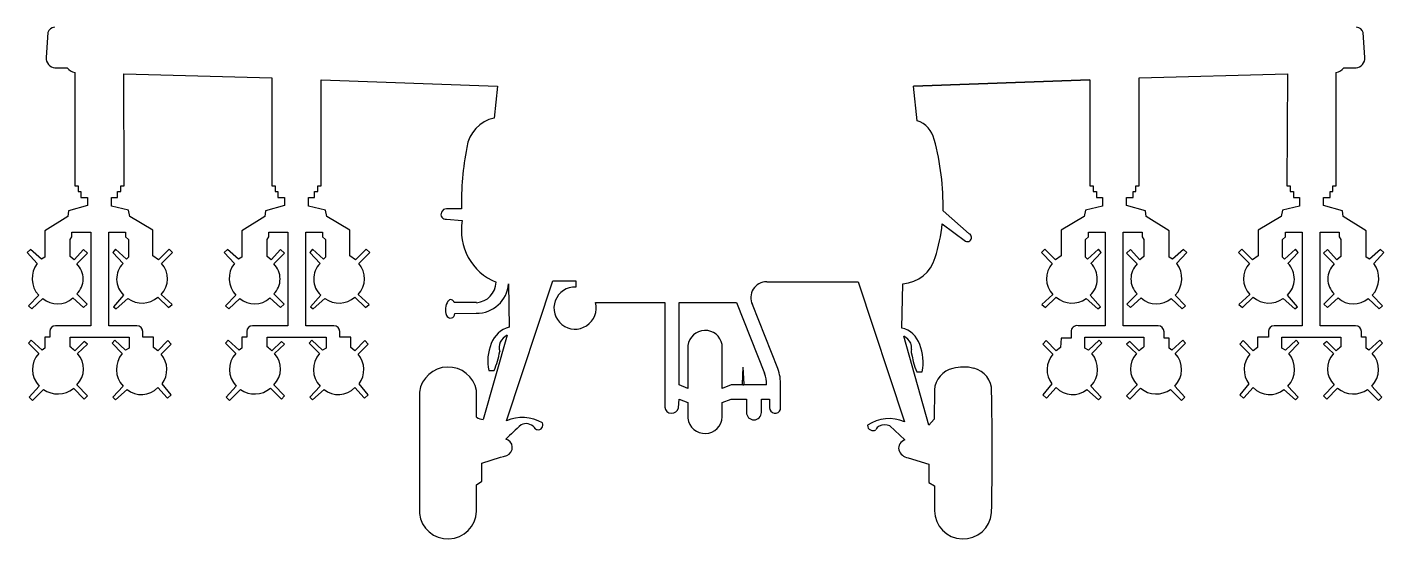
# Model space of a CAD drawing. Extents: x 0 to 25.4, y 0.1 to 25.9.
# Drawn here: x 0.04 to 25.39, y 0.07 to 9.65 of the extents above; entities that cross this region are included whole.
import ezdxf

# ---------------------------------------------------------------- set-up
doc = ezdxf.new("R2010")
doc.units = 0

msp = doc.modelspace()

# ---------------------------------------------------------------- linework, layer by layer
at = {"layer": 'Default', "color": 5, "linetype": 'CONTINUOUS'}
for p in [(13.411399, 2.964666), (13.440177, 2.964744)]:
    msp.add_line(p, (13.424925, 3.282095), dxfattribs=at)
for centre, start, end in [((13.422189, 2.964206), 177.559968, 270.155695), ((13.429389, 2.964226), 270.155695, 362.751422)]:
    msp.add_arc(centre, 0.0108, start, end, dxfattribs=at)
at = {"layer": 'WHITE', "color": 7, "linetype": 'CONTINUOUS'}
for p, q in [((0.42912, 9.545112), (0.3996, 9.077112)), ((25.03944, 9.077112), (25.00992, 9.545112)), ((0.56448, 8.886312), (0.79128, 8.886312)), ((24.64776, 8.886312), (24.87456, 8.886312)), ((0.93384, 8.798472), (0.93384, 6.676632)), ((1.85976, 6.676632), (1.84896, 8.773272)), ((1.84896, 8.773272), (4.6152, 8.696232)), ((4.6152, 8.696232), (4.6152, 6.676632)), ((5.53752, 6.676632), (5.53752, 8.659512)), ((5.53752, 8.659512), (8.83296, 8.545032)), ((16.60608, 8.545032), (19.90152, 8.659512)), ((19.90152, 8.659512), (16.60608, 8.545032)), ((16.60608, 8.545032), (19.90152, 8.659512)), ((19.90152, 8.659512), (19.90152, 6.676632)), ((20.82456, 8.696232), (23.5908, 8.773272)), ((20.82456, 6.676632), (20.82456, 8.696232)), ((23.5908, 8.773272), (23.57928, 6.676632)), ((24.5052, 6.676632), (24.5052, 8.798472)), ((8.83296, 8.545032), (8.77176, 7.945992)), ((16.67304, 7.896312), (16.60608, 8.545032)), ((0.93384, 6.676632), (0.99576, 6.676632)), ((0.99576, 6.676632), (0.99576, 6.573672)), ((1.79712, 6.573672), (1.79712, 6.676632)), ((1.79712, 6.676632), (1.85976, 6.676632)), ((4.6152, 6.676632), (4.67712, 6.676632)), ((4.67712, 6.676632), (4.67712, 6.573672)), ((5.47848, 6.573672), (5.47848, 6.676632)), ((5.47848, 6.676632), (5.53752, 6.676632)), ((19.90152, 6.676632), (19.96056, 6.676632)), ((19.96056, 6.676632), (19.96056, 6.573672)), ((20.76192, 6.573672), (20.76192, 6.676632)), ((20.76192, 6.676632), (20.82456, 6.676632)), ((23.57928, 6.676632), (23.64192, 6.676632)), ((23.64192, 6.676632), (23.64192, 6.573672)), ((24.44328, 6.573672), (24.44328, 6.676632)), ((24.44328, 6.676632), (24.5052, 6.676632)), ((0.99576, 6.573672), (1.0476, 6.573672)), ((1.0476, 6.573672), (1.0476, 6.460632)), ((1.0476, 6.460632), (1.17504, 6.460632)), ((1.17504, 6.460632), (1.17504, 6.306552)), ((1.62144, 6.295752), (1.62144, 6.460632)), ((1.62144, 6.460632), (1.7352, 6.460632)), ((1.7352, 6.460632), (1.7352, 6.573672)), ((1.7352, 6.573672), (1.79712, 6.573672)), ((4.67712, 6.573672), (4.72824, 6.573672)), ((4.72824, 6.573672), (4.72824, 6.460632)), ((4.72824, 6.460632), (4.8564, 6.460632)), ((4.8564, 6.460632), (4.8564, 6.306552)), ((5.3028, 6.295752), (5.3028, 6.460632)), ((5.3028, 6.460632), (5.41656, 6.460632)), ((5.41656, 6.460632), (5.41656, 6.573672)), ((5.41656, 6.573672), (5.47848, 6.573672)), ((19.96056, 6.573672), (20.0232, 6.573672)), ((20.0232, 6.573672), (20.0232, 6.460632)), ((20.0232, 6.460632), (20.13624, 6.460632)), ((20.13624, 6.460632), (20.13624, 6.295752)), ((20.58264, 6.306552), (20.58264, 6.460632)), ((20.58264, 6.460632), (20.7108, 6.460632)), ((20.7108, 6.460632), (20.7108, 6.573672)), ((20.7108, 6.573672), (20.76192, 6.573672)), ((23.64192, 6.573672), (23.70384, 6.573672)), ((23.70384, 6.573672), (23.70384, 6.460632)), ((23.70384, 6.460632), (23.8176, 6.460632)), ((23.8176, 6.460632), (23.8176, 6.295752)), ((24.264, 6.306552), (24.264, 6.460632)), ((24.264, 6.460632), (24.39216, 6.460632)), ((24.39216, 6.460632), (24.39216, 6.573672)), ((24.39216, 6.573672), (24.44328, 6.573672)), ((0.80568, 6.105672), (0.37368, 5.838552)), ((0.82008, 6.207912), (0.80568, 6.105672)), ((1.17504, 6.306552), (0.82008, 6.207912)), ((1.93608, 6.219432), (1.62144, 6.295752)), ((1.962, 6.105672), (1.93608, 6.219432)), ((2.394, 5.849352), (1.962, 6.105672)), ((4.48704, 6.105672), (4.05504, 5.838552)), ((4.50144, 6.207912), (4.48704, 6.105672)), ((4.8564, 6.306552), (4.50144, 6.207912)), ((5.61744, 6.219432), (5.3028, 6.295752)), ((5.64336, 6.105672), (5.61744, 6.219432)), ((6.07464, 5.849352), (5.64336, 6.105672)), ((8.16048, 6.244632), (7.88256, 6.244632)), ((17.64432, 5.780232), (17.1576, 6.207912)), ((19.7964, 6.105672), (19.3644, 5.849352)), ((19.8216, 6.219432), (19.7964, 6.105672)), ((20.13624, 6.295752), (19.8216, 6.219432)), ((20.9376, 6.207912), (20.58264, 6.306552)), ((20.952, 6.105672), (20.9376, 6.207912)), ((21.384, 5.838552), (20.952, 6.105672)), ((23.47704, 6.105672), (23.04504, 5.849352)), ((23.50296, 6.219432), (23.47704, 6.105672)), ((23.8176, 6.295752), (23.50296, 6.219432)), ((24.61896, 6.207912), (24.264, 6.306552)), ((24.63336, 6.105672), (24.61896, 6.207912)), ((25.06536, 5.838552), (24.63336, 6.105672)), ((0.37368, 5.838552), (0.37368, 5.344632)), ((2.394, 5.369832), (2.394, 5.849352)), ((4.05504, 5.838552), (4.05504, 5.344632)), ((6.07464, 5.369832), (6.07464, 5.849352)), ((7.88256, 6.054552), (8.17488, 6.028632)), ((17.1432, 5.966712), (17.5788, 5.644872)), ((19.3644, 5.849352), (19.3644, 5.369832)), ((21.384, 5.344632), (21.384, 5.838552)), ((23.04504, 5.849352), (23.04504, 5.369832)), ((25.06536, 5.344632), (25.06536, 5.838552)), ((0.846, 5.673672), (0.88272, 5.724792)), ((0.846, 5.355432), (0.846, 5.673672)), ((0.88272, 5.724792), (0.88272, 5.812632)), ((0.88272, 5.812632), (1.23768, 5.812632)), ((1.23768, 5.812632), (1.23768, 4.060152)), ((1.57032, 4.060152), (1.57032, 5.812632)), ((1.57032, 5.812632), (1.88496, 5.812632)), ((1.88496, 5.812632), (1.88496, 5.724792)), ((1.88496, 5.724792), (1.93608, 5.673672)), ((1.93608, 5.673672), (1.93608, 5.344632)), ((4.52736, 5.673672), (4.56336, 5.724792)), ((4.52736, 5.355432), (4.52736, 5.673672)), ((4.56336, 5.724792), (4.56336, 5.812632)), ((4.56336, 5.812632), (4.91832, 5.812632)), ((4.91832, 5.812632), (4.91832, 4.060152)), ((5.25168, 4.060152), (5.25168, 5.812632)), ((5.25168, 5.812632), (5.56632, 5.812632)), ((5.56632, 5.812632), (5.56632, 5.724792)), ((5.56632, 5.724792), (5.61744, 5.673672)), ((5.61744, 5.673672), (5.61744, 5.344632)), ((19.8216, 5.673672), (19.87272, 5.724792)), ((19.8216, 5.344632), (19.8216, 5.673672)), ((19.87272, 5.724792), (19.87272, 5.812632)), ((19.87272, 5.812632), (20.18736, 5.812632)), ((20.18736, 5.812632), (20.18736, 4.060152)), ((20.52072, 4.060152), (20.52072, 5.812632)), ((20.52072, 5.812632), (20.87568, 5.812632)), ((20.87568, 5.812632), (20.87568, 5.724792)), ((20.87568, 5.724792), (20.9124, 5.673672)), ((20.9124, 5.673672), (20.9124, 5.355432)), ((23.50296, 5.673672), (23.55408, 5.724792)), ((23.50296, 5.344632), (23.50296, 5.673672)), ((23.55408, 5.724792), (23.55408, 5.812632)), ((23.55408, 5.812632), (23.86872, 5.812632)), ((23.86872, 5.812632), (23.86872, 4.060152)), ((24.20136, 4.060152), (24.20136, 5.812632)), ((24.20136, 5.812632), (24.55632, 5.812632)), ((24.55632, 5.812632), (24.55632, 5.724792)), ((24.55632, 5.724792), (24.59304, 5.673672)), ((24.59304, 5.673672), (24.59304, 5.355432)), ((0.10656, 5.483592), (0.04464, 5.432472)), ((0.04464, 5.432472), (0.23472, 5.227272)), ((0.31176, 5.304312), (0.10656, 5.483592)), ((0.37368, 5.344632), (0.31176, 5.304312)), ((0.92304, 5.293512), (0.846, 5.355432)), ((1.09872, 5.483592), (0.92304, 5.293512)), ((0.97056, 5.216472), (1.17504, 5.418072)), ((1.17504, 5.418072), (1.09872, 5.483592)), ((1.69488, 5.494392), (1.64376, 5.432472)), ((1.64376, 5.432472), (1.83744, 5.227272)), ((1.90008, 5.304312), (1.69488, 5.494392)), ((1.93608, 5.344632), (1.90008, 5.304312)), ((2.49624, 5.293512), (2.394, 5.369832)), ((2.70144, 5.494392), (2.49624, 5.293512)), ((2.55816, 5.227272), (2.76336, 5.432472)), ((2.76336, 5.432472), (2.70144, 5.494392)), ((3.78792, 5.483592), (3.726, 5.432472)), ((3.726, 5.432472), (3.91608, 5.227272)), ((3.99312, 5.304312), (3.78792, 5.483592)), ((4.05504, 5.344632), (3.99312, 5.304312)), ((4.60368, 5.293512), (4.52736, 5.355432)), ((4.77936, 5.483592), (4.60368, 5.293512)), ((4.6512, 5.216472), (4.8564, 5.418072)), ((4.8564, 5.418072), (4.77936, 5.483592)), ((5.37624, 5.494392), (5.3244, 5.432472)), ((5.3244, 5.432472), (5.5188, 5.227272)), ((5.58072, 5.304312), (5.37624, 5.494392)), ((5.61744, 5.344632), (5.58072, 5.304312)), ((6.1776, 5.293512), (6.07464, 5.369832)), ((6.38208, 5.494392), (6.1776, 5.293512)), ((6.23952, 5.227272), (6.44472, 5.432472)), ((6.44472, 5.432472), (6.38208, 5.494392)), ((19.05696, 5.494392), (18.99504, 5.432472)), ((18.99504, 5.432472), (19.19952, 5.227272)), ((19.26216, 5.293512), (19.05696, 5.494392)), ((19.3644, 5.369832), (19.26216, 5.293512)), ((19.85832, 5.304312), (19.8216, 5.344632)), ((20.06352, 5.494392), (19.85832, 5.304312)), ((19.92024, 5.227272), (20.11464, 5.432472)), ((20.11464, 5.432472), (20.06352, 5.494392)), ((20.65968, 5.483592), (20.58264, 5.418072)), ((20.58264, 5.418072), (20.78784, 5.216472)), ((20.83536, 5.293512), (20.65968, 5.483592)), ((20.9124, 5.355432), (20.83536, 5.293512)), ((21.44664, 5.304312), (21.384, 5.344632)), ((21.65112, 5.483592), (21.44664, 5.304312)), ((21.52296, 5.227272), (21.71376, 5.432472)), ((21.71376, 5.432472), (21.65112, 5.483592)), ((22.73832, 5.494392), (22.67568, 5.432472)), ((22.67568, 5.432472), (22.88088, 5.227272)), ((22.9428, 5.293512), (22.73832, 5.494392)), ((23.04504, 5.369832), (22.9428, 5.293512)), ((23.53968, 5.304312), (23.50296, 5.344632)), ((23.74416, 5.494392), (23.53968, 5.304312)), ((23.6016, 5.227272), (23.79528, 5.432472)), ((23.79528, 5.432472), (23.74416, 5.494392)), ((24.34104, 5.483592), (24.264, 5.418072)), ((24.264, 5.418072), (24.46848, 5.216472)), ((24.516, 5.293512), (24.34104, 5.483592)), ((24.59304, 5.355432), (24.516, 5.293512)), ((25.12728, 5.304312), (25.06536, 5.344632)), ((25.33248, 5.483592), (25.12728, 5.304312)), ((25.20432, 5.227272), (25.3944, 5.432472)), ((25.3944, 5.432472), (25.33248, 5.483592)), ((8.99856, 2.281752), (9.86544, 4.898232)), ((9.03888, 4.847112), (9.04968, 4.034952)), ((9.86544, 4.898232), (10.29744, 4.898232)), ((10.29744, 4.898232), (10.29744, 4.784472)), ((13.86288, 4.883112), (15.5736, 4.879512)), ((15.5736, 4.879512), (16.43688, 2.260152)), ((16.38576, 4.016232), (16.40808, 4.847112)), ((0.26064, 4.631112), (0.07056, 4.429512)), ((0.13248, 4.378392), (0.33768, 4.569192)), ((0.89712, 4.579992), (1.09872, 4.404312)), ((1.16424, 4.466232), (0.97056, 4.656312)), ((1.84824, 4.631112), (1.65816, 4.415112)), ((1.70928, 4.378392), (1.92528, 4.569192)), ((2.48544, 4.594392), (2.68632, 4.404312)), ((2.75256, 4.455432), (2.54736, 4.645512)), ((3.942, 4.631112), (3.7512, 4.429512)), ((3.81384, 4.378392), (4.01832, 4.569192)), ((4.57848, 4.579992), (4.77936, 4.404312)), ((4.8456, 4.466232), (4.6512, 4.656312)), ((5.5296, 4.631112), (5.33952, 4.415112)), ((5.39064, 4.378392), (5.60664, 4.569192)), ((6.16608, 4.594392), (6.36768, 4.404312)), ((6.4332, 4.455432), (6.22872, 4.645512)), ((19.21032, 4.645512), (19.00584, 4.455432)), ((19.07136, 4.404312), (19.27296, 4.594392)), ((19.8324, 4.569192), (20.0484, 4.378392)), ((20.09952, 4.415112), (19.90944, 4.631112)), ((20.78784, 4.656312), (20.59344, 4.466232)), ((20.65968, 4.404312), (20.86056, 4.579992)), ((21.42072, 4.569192), (21.62592, 4.378392)), ((21.68784, 4.429512), (21.49776, 4.631112)), ((22.89168, 4.645512), (22.68648, 4.455432)), ((22.75272, 4.404312), (22.9536, 4.594392)), ((23.51376, 4.569192), (23.72976, 4.378392)), ((23.78088, 4.415112), (23.5908, 4.631112)), ((24.46848, 4.656312), (24.2748, 4.466232)), ((24.34104, 4.404312), (24.54192, 4.579992)), ((25.10208, 4.569192), (25.30656, 4.378392)), ((25.3692, 4.429512), (25.1784, 4.631112)), ((0.07056, 4.429512), (0.13248, 4.378392)), ((1.09872, 4.404312), (1.16424, 4.466232)), ((1.65816, 4.415112), (1.70928, 4.378392)), ((2.68632, 4.404312), (2.75256, 4.455432)), ((3.7512, 4.429512), (3.81384, 4.378392)), ((4.77936, 4.404312), (4.8456, 4.466232)), ((5.33952, 4.415112), (5.39064, 4.378392)), ((6.36768, 4.404312), (6.4332, 4.455432)), ((8.442, 4.492152), (8.02152, 4.492152)), ((10.6632, 4.492152), (11.95848, 4.492152)), ((11.95848, 4.492152), (11.95848, 2.534472)), ((12.2256, 2.952792), (12.2256, 4.492152)), ((12.2256, 4.492152), (13.29768, 4.492152)), ((13.29768, 4.492152), (13.819457, 3.172699)), ((14.06952, 3.258792), (13.59648, 4.456152)), ((19.00584, 4.455432), (19.07136, 4.404312)), ((20.0484, 4.378392), (20.09952, 4.415112)), ((20.59344, 4.466232), (20.65968, 4.404312)), ((21.62592, 4.378392), (21.68784, 4.429512)), ((22.68648, 4.455432), (22.75272, 4.404312)), ((23.72976, 4.378392), (23.78088, 4.415112)), ((24.2748, 4.466232), (24.34104, 4.404312)), ((25.30656, 4.378392), (25.3692, 4.429512)), ((1.23768, 4.060152), (0.57384, 4.060152)), ((2.09664, 4.060152), (1.57032, 4.060152)), ((4.91832, 4.060152), (4.25592, 4.060152)), ((5.7564, 4.060152), (5.25168, 4.060152)), ((5.778, 4.060152), (5.7564, 4.060152)), ((8.03592, 4.286952), (8.4348, 4.294152)), ((20.18736, 4.060152), (19.68264, 4.060152)), ((21.17448, 4.060152), (20.52072, 4.060152)), ((23.86872, 4.060152), (23.34384, 4.060152)), ((24.86592, 4.060152), (24.20136, 4.060152)), ((0.46584, 3.844152), (0.37368, 3.844152)), ((0.37368, 3.844152), (0.37368, 3.639672)), ((0.46584, 3.952152), (0.46584, 3.844152)), ((0.846, 3.664872), (0.846, 3.844152)), ((0.846, 3.844152), (1.9512, 3.844152)), ((1.9512, 3.844152), (1.9512, 3.639672)), ((2.20464, 3.844152), (2.20464, 3.952152)), ((2.4084, 3.844152), (2.20464, 3.844152)), ((2.4084, 3.654072), (2.4084, 3.844152)), ((4.14792, 3.844152), (4.05504, 3.844152)), ((4.05504, 3.844152), (4.05504, 3.639672)), ((4.14792, 3.952152), (4.14792, 3.844152)), ((4.52736, 3.664872), (4.52736, 3.844152)), ((4.52736, 3.844152), (5.63184, 3.844152)), ((5.63184, 3.844152), (5.63184, 3.639672)), ((5.886, 3.844152), (5.886, 3.952152)), ((6.08976, 3.844152), (5.886, 3.844152)), ((6.08976, 3.654072), (6.08976, 3.844152)), ((9.01296, 3.880872), (8.56656, 2.306232)), ((16.8948, 2.197512), (16.42608, 3.862872)), ((19.3644, 3.829752), (19.35, 3.654072)), ((19.55448, 3.829752), (19.3644, 3.829752)), ((19.55304, 3.945672), (19.55448, 3.829752)), ((19.8072, 3.639672), (19.8072, 3.844152)), ((19.8072, 3.844152), (20.9124, 3.844152)), ((20.9124, 3.844152), (20.9124, 3.664872)), ((21.29256, 3.829752), (21.28968, 3.948552)), ((21.384, 3.829752), (21.29256, 3.829752)), ((21.384, 3.639672), (21.384, 3.829752)), ((23.23584, 3.844152), (23.03064, 3.844152)), ((23.03064, 3.844152), (23.03064, 3.654072)), ((23.23584, 3.952152), (23.23584, 3.844152)), ((23.48784, 3.639672), (23.48784, 3.844152)), ((23.48784, 3.844152), (24.59304, 3.844152)), ((24.59304, 3.844152), (24.59304, 3.664872)), ((24.97392, 3.844152), (24.97392, 3.952152)), ((25.06536, 3.844152), (24.97392, 3.844152)), ((25.06536, 3.639672), (25.06536, 3.844152)), ((0.12168, 3.793032), (0.07056, 3.731112)), ((0.07056, 3.731112), (0.26064, 3.540312)), ((0.32256, 3.602952), (0.12168, 3.793032)), ((0.37368, 3.639672), (0.32256, 3.602952)), ((1.11312, 3.767832), (0.93384, 3.588552)), ((0.98496, 3.540312), (1.17504, 3.715992)), ((1.17504, 3.715992), (1.11312, 3.767832)), ((1.68408, 3.793032), (1.63296, 3.731112)), ((1.63296, 3.731112), (1.82304, 3.540312)), ((1.88496, 3.602952), (1.68408, 3.793032)), ((1.9512, 3.639672), (1.88496, 3.602952)), ((2.48544, 3.588552), (2.4084, 3.654072)), ((2.67552, 3.782232), (2.48544, 3.588552)), ((2.54736, 3.525912), (2.73744, 3.715992)), ((2.73744, 3.715992), (2.67552, 3.782232)), ((3.80232, 3.793032), (3.7512, 3.731112)), ((3.7512, 3.731112), (3.942, 3.540312)), ((4.00392, 3.602952), (3.80232, 3.793032)), ((4.05504, 3.639672), (4.00392, 3.602952)), ((4.79448, 3.767832), (4.6152, 3.588552)), ((4.66632, 3.540312), (4.8564, 3.715992)), ((4.8564, 3.715992), (4.79448, 3.767832)), ((5.36472, 3.793032), (5.3136, 3.731112)), ((5.3136, 3.731112), (5.5044, 3.540312)), ((5.56632, 3.602952), (5.36472, 3.793032)), ((5.63184, 3.639672), (5.56632, 3.602952)), ((6.16608, 3.588552), (6.08976, 3.654072)), ((6.35688, 3.782232), (6.16608, 3.588552)), ((6.22872, 3.525912), (6.4188, 3.715992)), ((6.4188, 3.715992), (6.35688, 3.782232)), ((12.39048, 3.689853), (12.39048, 2.887272)), ((13.03128, 2.887272), (13.03128, 3.708071)), ((16.56504, 3.559032), (16.57944, 3.489192)), ((19.08288, 3.782232), (19.02024, 3.715992)), ((19.02024, 3.715992), (19.21032, 3.525912)), ((19.27296, 3.588552), (19.08288, 3.782232)), ((19.35, 3.654072), (19.27296, 3.588552)), ((19.87272, 3.602952), (19.8072, 3.639672)), ((20.07432, 3.793032), (19.87272, 3.602952)), ((19.93536, 3.540312), (20.12544, 3.731112)), ((20.12544, 3.731112), (20.07432, 3.793032)), ((20.64528, 3.767832), (20.58264, 3.715992)), ((20.58264, 3.715992), (20.77272, 3.540312)), ((20.82456, 3.588552), (20.64528, 3.767832)), ((21.43512, 3.602952), (21.384, 3.639672)), ((21.63672, 3.793032), (21.43512, 3.602952)), ((21.49776, 3.540312), (21.68784, 3.731112)), ((21.68784, 3.731112), (21.63672, 3.793032)), ((22.76352, 3.782232), (22.7016, 3.715992)), ((22.7016, 3.715992), (22.89168, 3.525912)), ((22.9536, 3.588552), (22.76352, 3.782232)), ((23.03064, 3.654072), (22.9536, 3.588552)), ((23.55408, 3.602952), (23.48784, 3.639672)), ((23.75496, 3.793032), (23.55408, 3.602952)), ((23.616, 3.540312), (23.8068, 3.731112)), ((23.8068, 3.731112), (23.75496, 3.793032)), ((24.32592, 3.767832), (24.264, 3.715992)), ((24.264, 3.715992), (24.45408, 3.540312)), ((24.5052, 3.588552), (24.32592, 3.767832)), ((25.11648, 3.602952), (25.06536, 3.639672)), ((25.31736, 3.793032), (25.11648, 3.602952)), ((25.1784, 3.540312), (25.3692, 3.731112)), ((25.3692, 3.731112), (25.31736, 3.793032)), ((16.57944, 3.489192), (16.60176, 3.390552)), ((16.60176, 3.390552), (16.63128, 3.284712)), ((8.6688, 3.222072), (8.77176, 3.222072)), ((16.63128, 3.284712), (16.66728, 3.200472)), ((16.66728, 3.200472), (16.77024, 3.200472)), ((0.27144, 2.929752), (0.08136, 2.724552)), ((0.14688, 2.662632), (0.34848, 2.867112)), ((0.90792, 2.889432), (1.11312, 2.687832)), ((1.17504, 2.750472), (0.97056, 2.954952)), ((1.83744, 2.929752), (1.64376, 2.724552)), ((1.69488, 2.673432), (1.91088, 2.867112)), ((2.48544, 2.903832), (2.66112, 2.713752)), ((2.73744, 2.764872), (2.56536, 2.972952)), ((3.9528, 2.929752), (3.762, 2.724552)), ((3.82824, 2.662632), (4.02912, 2.867112)), ((4.58928, 2.889432), (4.79448, 2.687832)), ((4.8564, 2.750472), (4.6512, 2.954952)), ((5.5188, 2.929752), (5.3244, 2.724552)), ((5.37624, 2.673432), (5.59152, 2.867112)), ((6.16608, 2.903832), (6.34176, 2.713752)), ((6.4188, 2.764872), (6.246, 2.972952)), ((7.37352, 2.820312), (7.37352, 0.547992)), ((8.442, 2.346552), (8.442, 2.846232)), ((12.39048, 2.887272), (12.2256, 2.952792)), ((13.19616, 2.952792), (13.03128, 2.887272)), ((13.429419, 2.953426), (13.19616, 2.952792)), ((13.425819, 2.953416), (13.422219, 2.953406)), ((13.46112, 2.953512), (13.425819, 2.953416)), ((13.856819, 2.953512), (13.46112, 2.953512)), ((14.12064, 2.490552), (14.12064, 2.940552)), ((16.99704, 2.859912), (16.98984, 2.314872)), ((19.19304, 2.972952), (19.02024, 2.764872)), ((19.09728, 2.713752), (19.27296, 2.903832)), ((19.84752, 2.867112), (20.06352, 2.673432)), ((20.11464, 2.724552), (19.92024, 2.929752)), ((20.78784, 2.954952), (20.58264, 2.750472)), ((20.64528, 2.687832), (20.84976, 2.889432)), ((21.40992, 2.867112), (21.6108, 2.662632)), ((21.67704, 2.724552), (21.48624, 2.929752)), ((22.8744, 2.972952), (22.7016, 2.764872)), ((22.77864, 2.713752), (22.9536, 2.903832)), ((23.52816, 2.867112), (23.74416, 2.673432)), ((23.79528, 2.724552), (23.6016, 2.929752)), ((24.46848, 2.954952), (24.264, 2.750472)), ((24.32592, 2.687832), (24.53112, 2.889432)), ((25.09056, 2.867112), (25.29216, 2.662632)), ((25.35768, 2.724552), (25.1676, 2.929752)), ((0.08136, 2.724552), (0.14688, 2.662632)), ((1.11312, 2.687832), (1.17504, 2.750472)), ((1.64376, 2.724552), (1.69488, 2.673432)), ((2.66112, 2.713752), (2.66832, 2.706552)), ((2.66832, 2.706552), (2.73744, 2.764872)), ((3.762, 2.724552), (3.82824, 2.662632)), ((4.79448, 2.687832), (4.8564, 2.750472)), ((5.3244, 2.724552), (5.37624, 2.673432)), ((6.34176, 2.713752), (6.34968, 2.706552)), ((6.34968, 2.706552), (6.4188, 2.764872)), ((12.2148, 2.523672), (12.2256, 2.687832)), ((12.2256, 2.687832), (12.39048, 2.622312)), ((12.39048, 2.622312), (12.39048, 2.329272)), ((13.03128, 2.622312), (13.19616, 2.687832)), ((13.03128, 2.353752), (13.03128, 2.622312)), ((13.19616, 2.687832), (13.48488, 2.687832)), ((13.48488, 2.687832), (13.48488, 2.437992)), ((13.76352, 2.437992), (13.76352, 2.687832)), ((13.76352, 2.687832), (13.91616, 2.687832)), ((13.91616, 2.687832), (13.91616, 2.527272)), ((19.02024, 2.764872), (19.08936, 2.706552)), ((19.08936, 2.706552), (19.09728, 2.713752)), ((20.06352, 2.673432), (20.11464, 2.724552)), ((20.58264, 2.750472), (20.64528, 2.687832)), ((21.6108, 2.662632), (21.67704, 2.724552)), ((22.7016, 2.764872), (22.77072, 2.706552)), ((22.77072, 2.706552), (22.77864, 2.713752)), ((23.74416, 2.673432), (23.79528, 2.724552)), ((24.264, 2.750472), (24.32592, 2.687832)), ((25.29216, 2.662632), (25.35768, 2.724552)), ((16.98984, 2.314872), (16.8948, 2.197512)), ((16.16256, 2.186712), (16.44408, 1.926792)), ((16.50312, 1.586952), (16.8948, 1.473192)), ((8.54136, 1.151352), (8.54136, 1.491912)), ((16.8948, 1.473192), (16.8948, 1.129032)), ((8.442, 1.085112), (8.54136, 1.151352)), ((8.442, 0.588312), (8.442, 1.085112)), ((16.8948, 1.129032), (16.99704, 1.067112)), ((16.99704, 1.067112), (16.99704, 0.599112))]:
    msp.add_line(p, q, dxfattribs=at)
for centre, radius, start, end in [((0.57312, 9.496152), 0.152027, 95.9806, 161.2218), ((24.86592, 9.496152), 0.152096, 18.77803, 83.74934), ((0.576, 9.063432), 0.17693, 175.5655, 266.2787), ((1.00008, 9.066312), 0.275676, 220.7636, 256.1088), ((24.43896, 9.066312), 0.275909, 283.8912, 319.2363), ((24.86232, 9.063432), 0.177542, 273.9532, 364.416233), ((8.91792, 7.296552), 0.665684, 102.6834, 171.6071), ((16.51824, 7.434072), 0.487639, 12.96925, 71.48467), ((13.61592, 6.354792), 5.456624, 169.0237, 181.1568), ((12.52008, 6.314472), 4.638744, 358.6837, 375.36275), ((7.866, 6.143112), 0.089584, 151.169, 280.5917), ((7.87104, 6.156792), 0.088592, 82.52844, 160.5342), ((9.20376, 5.840712), 1.045901, 169.6493, 247.7958), ((14.02056, 6.285672), 3.138688, 342.3465, 354.1678), ((17.61552, 5.711112), 0.075737, 240.9983, 427.37965), ((16.362, 5.522472), 0.67693, 273.9033, 343.8033), ((0.60264, 4.944312), 0.464146, 142.4368, 222.4831), ((0.70344, 4.936392), 0.387037, 313.6432, 406.35675), ((2.13408, 4.934232), 0.416974, 135.3498, 226.6806), ((2.24424, 4.942153), 0.424119, 315.619, 402.24747), ((4.284, 4.944312), 0.464146, 142.4368, 222.4831), ((4.38408, 4.936392), 0.387037, 313.6432, 406.35675), ((5.81544, 4.934232), 0.416974, 135.3498, 226.6806), ((5.9256, 4.942153), 0.424119, 315.619, 402.24745), ((19.51416, 4.942152), 0.424608, 137.8178, 224.313), ((19.6236, 4.934952), 0.417161, 313.2516, 404.57955), ((21.05496, 4.936392), 0.387037, 133.6432, 226.3568), ((21.15576, 4.944312), 0.463744, 317.5169, 397.61739), ((23.19552, 4.942152), 0.424608, 137.8178, 224.313), ((23.30496, 4.934952), 0.417161, 313.2516, 404.57976), ((24.7356, 4.936392), 0.387037, 133.6432, 226.3568), ((24.8364, 4.944312), 0.463744, 317.5169, 397.56326), ((8.44704, 4.886712), 0.592686, 268.8167, 356.172), ((8.41104, 4.888152), 0.397756, 274.4704, 357.7177), ((13.86072, 4.587912), 0.295268, 89.58079, 206.5026), ((0.61128, 4.888152), 0.420229, 229.3774, 312.8481), ((2.1888, 4.934232), 0.450219, 234.1747, 311.1171), ((4.29192, 4.888152), 0.420229, 229.3774, 312.9199), ((5.870161, 4.934232), 0.450219, 234.1747, 311.0481), ((10.28232, 4.390632), 0.39413, 87.80142, 374.92469), ((19.56888, 4.933512), 0.450079, 228.8917, 305.8792), ((21.1464, 4.888152), 0.420318, 227.1519, 310.697), ((23.24952, 4.933512), 0.450079, 228.8917, 305.9534), ((24.82776, 4.888152), 0.420318, 227.1519, 310.6972), ((8.15112, 4.358952), 0.292349, 146.3491, 201.1187), ((7.96032, 4.487832), 0.061352, 4.03771, 147.7836), ((0.57384, 3.952152), 0.108, 90, 180), ((2.09664, 3.952152), 0.108, 0, 90), ((4.25592, 3.952152), 0.108, 90, 180), ((5.778, 3.952152), 0.108, 0, 90), ((7.95456, 4.286232), 0.08225, 203.1986, 360.507138), ((19.66248, 3.952152), 0.109865, 79.42648, 183.3886), ((21.17448, 3.945672), 0.115236, 1.432096, 90), ((23.34384, 3.952152), 0.108, 90, 180), ((24.86592, 3.952152), 0.108, 0, 90), ((9.1908, 3.547512), 0.507457, 106.1464, 159.2252), ((9.16704, 3.590712), 0.328555, 117.9692, 150.4576), ((12.71232, 3.648312), 0.32451, 10.611757, 172.64522), ((16.28352, 3.566232), 0.461757, 17.98292, 77.19957), ((16.28712, 3.595752), 0.301103, 27.48417, 62.51585), ((0.6912, 3.399912), 0.307342, 37.86321, 59.70484), ((4.37256, 3.399912), 0.307342, 37.86321, 59.70484), ((9.51696, 3.397752), 0.86589, 157.6147, 191.7023), ((7.03296, 3.916872), 1.872477, 338.2191, 349.5414), ((9.18792, 3.651912), 0.322727, 161.8075, 193.4162), ((16.32384, 3.646152), 0.246834, 353.2902, 381.02551), ((16.83504, 3.571272), 0.270356, 170.1865, 182.5957), ((15.87456, 3.373272), 0.912197, 349.0803, 381.58305), ((21.0672, 3.399192), 0.307488, 120.2275, 142.031), ((24.74784, 3.399192), 0.307488, 120.2275, 142.031), ((0.58824, 3.240792), 0.443885, 137.5638, 224.4744), ((0.68472, 3.255192), 0.414546, 313.5925, 403.52039), ((2.16936, 3.242952), 0.456465, 139.3497, 223.3378), ((2.21904, 3.238632), 0.43649, 322.5063, 401.18593), ((4.2696, 3.240792), 0.443885, 137.5638, 224.4743), ((4.36536, 3.255192), 0.414546, 313.5925, 403.45186), ((5.850719, 3.242952), 0.456465, 139.3497, 223.3379), ((5.89968, 3.238632), 0.43649, 322.5063, 401.12375), ((19.53864, 3.238632), 0.436261, 138.8141, 217.5513), ((19.58832, 3.243672), 0.456855, 316.5965, 400.52302), ((21.07368, 3.255192), 0.414572, 136.5482, 226.4075), ((21.16944, 3.240792), 0.443969, 315.5256, 402.3738), ((23.22, 3.238632), 0.436261, 138.8141, 217.5513), ((23.26968, 3.243672), 0.456855, 316.5965, 400.58168), ((24.75504, 3.255192), 0.414572, 136.5482, 226.3354), ((24.8508, 3.240792), 0.443969, 315.5256, 402.43612), ((7.90992, 2.746872), 0.541278, 10.57752, 172.2039), ((13.34304, 2.978712), 0.514397, 357.19199, 382.155075), ((13.34232, 2.978712), 0.779255, 357.1931, 381.06412), ((17.42832, 2.836152), 0.431526, 101.6474, 176.8467), ((17.5428, 2.575512), 0.712504, 74.58746, 106.4385), ((17.63136, 2.841192), 0.434208, 359.1449, 436.54137), ((0.61416, 3.247272), 0.463797, 235.0517, 309.3835), ((2.178, 3.199752), 0.426617, 231.2345, 316.0938), ((4.2948, 3.247272), 0.463797, 235.0517, 309.4522), ((5.85864, 3.199752), 0.426617, 231.2345, 316.0938), ((-41.004, 1.696392), 59.080471, 358.8967, 361.104001), ((19.5804, 3.199752), 0.426718, 223.9062, 308.7657), ((21.14424, 3.247992), 0.463987, 230.6042, 304.8974), ((23.26104, 3.199752), 0.426718, 223.9062, 308.7657), ((24.8256, 3.247992), 0.463987, 230.6042, 304.8246), ((8.60832, 2.648952), 0.345255, 241.1892, 263.0528), ((9.2952, 1.589832), 0.752582, 59.97636, 113.2058), ((12.08736, 2.553192), 0.130232, 188.2645, 346.9581), ((12.71016, 2.365272), 0.321701, 186.4252, 357.9454), ((13.62384, 2.437992), 0.13896, 180, 360), ((14.02272, 2.530152), 0.106599, 181.5482, 337.9809), ((16.146, 1.622232), 0.701108, 65.48787, 124.8329), ((20.58408, -10.166328), 16.762961, 132.4359, 133.7713), ((9.36576, 2.027592), 0.200633, 39.01363, 117.5766), ((9.58824, 2.195352), 0.078915, 211.95, 261.5728), ((9.59616, 2.201832), 0.086454, 257.0054, 387.64604), ((15.84864, 2.201112), 0.103023, 182.0025, 301.5814), ((16.01208, 2.077992), 0.114986, 113.9987, 162.1323), ((16.06824, 1.950552), 0.254332, 68.22874, 113.8801), ((8.95104, 1.783512), 0.158768, 290.1607, 436.6557), ((16.50168, 1.763352), 0.173293, 109.4136, 188.8734), ((-2.93616, 39.694392), 39.889382, 286.7223, 287.4201), ((16.54992, 1.814472), 0.232282, 199.5583, 258.3767), ((7.90632, 0.608472), 0.536222, 186.4761, 357.8447), ((17.53272, 0.607752), 0.53575, 180.924, 354.7497)]:
    msp.add_arc(centre, radius, start, end, dxfattribs=at)

doc.saveas('drawing.dxf')
